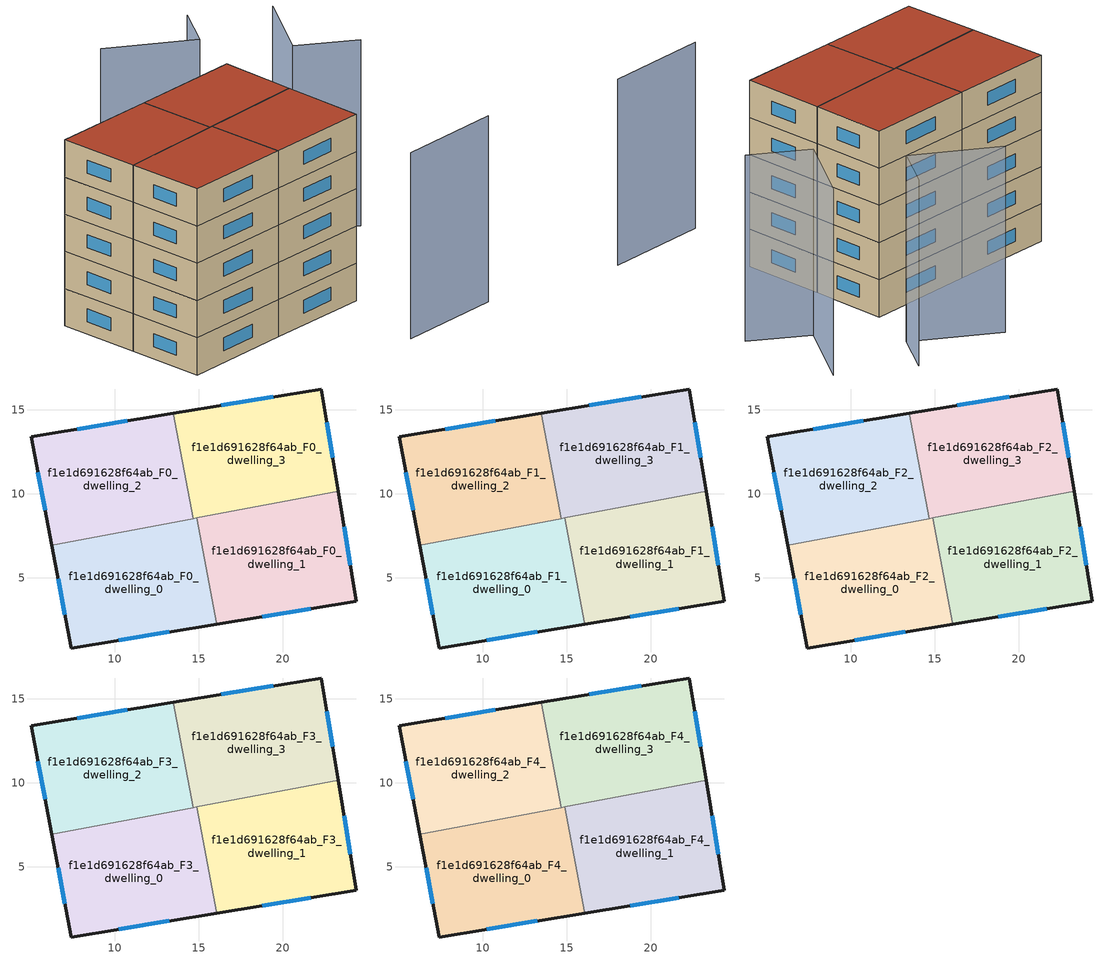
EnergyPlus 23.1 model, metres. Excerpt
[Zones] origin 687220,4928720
f1e1d691628f64ab_F0_dwelling_0
 floor ground (EU_floor_Construction): 14.86,8.56 16.06,2.25 7.4,0.82 6.25,6.93 z0
 wall outside (EU_wall_Construction): 6.25,6.93 7.4,0.82 16.06,2.25 z0:3
 wall to f1e1d691628f64ab_F0_dwelling_1 (EU_wall_Construction): 16.06,2.25 14.87,8.56 z0:3
 wall to f1e1d691628f64ab_F0_dwelling_2 (EU_wall_Construction): 14.66,8.52 6.25,6.93 z0:3
 wall to f1e1d691628f64ab_F0_dwelling_3 (EU_wall_Construction): 14.86,8.56 14.66,8.52 z0:3
 window (EU_Window_Construction): 10.22,1.29 13.25,1.78 / 6.62,4.94 7.03,2.81 z0.98:2.02
f1e1d691628f64ab_F0_dwelling_1
 floor ground (EU_floor_Construction): 23.29,10.16 24.36,3.61 16.06,2.25 14.86,8.56 z0
 wall outside (EU_wall_Construction): 16.06,2.25 24.36,3.61 23.29,10.16 z0:3
 wall to f1e1d691628f64ab_F0_dwelling_3 (EU_wall_Construction): 23.29,10.16 14.86,8.56 z0:3
 window (EU_Window_Construction): 24.01,5.74 23.64,8.03 / 18.76,2.69 21.66,3.17 z0.98:2.02
f1e1d691628f64ab_F0_dwelling_2
 floor ground (EU_floor_Construction): 13.47,14.78 14.66,8.52 6.25,6.93 5.02,13.39 z0
 wall outside (EU_wall_Construction): 13.47,14.78 5.02,13.39 6.25,6.93 z0:3
 wall to f1e1d691628f64ab_F0_dwelling_3 (EU_wall_Construction): 14.66,8.52 13.48,14.78 z0:3
 window (EU_Window_Construction): 5.42,11.29 5.85,9.03 / 10.73,14.33 7.77,13.84 z0.98:2.02
f1e1d691628f64ab_F0_dwelling_3
 floor ground (EU_floor_Construction): 22.29,16.23 23.29,10.16 14.66,8.52 13.47,14.78 z0
 wall outside (EU_wall_Construction): 23.29,10.16 22.29,16.23 13.47,14.78 z0:3
 window (EU_Window_Construction): 19.42,15.76 16.34,15.25 / 22.96,12.13 22.62,14.26 z0.98:2.02
f1e1d691628f64ab_F1_dwelling_0
 floor to f1e1d691628f64ab_F0_dwelling_0 (EU_floor_Construction): 14.86,8.56 16.06,2.25 7.4,0.82 6.25,6.93 z3
 wall outside (EU_wall_Construction): 6.25,6.93 7.4,0.82 16.06,2.25 z3:6
 wall to f1e1d691628f64ab_F1_dwelling_1 (EU_wall_Construction): 16.06,2.25 14.87,8.56 z3:6
 wall to f1e1d691628f64ab_F1_dwelling_2 (EU_wall_Construction): 14.66,8.52 6.25,6.93 z3:6
 wall to f1e1d691628f64ab_F1_dwelling_3 (EU_wall_Construction): 14.86,8.56 14.66,8.52 z3:6
 window (EU_Window_Construction): 10.22,1.29 13.25,1.78 / 6.62,4.94 7.03,2.81 z3.98:5.02
f1e1d691628f64ab_F1_dwelling_1
 floor to f1e1d691628f64ab_F0_dwelling_1 (EU_floor_Construction): 23.29,10.16 24.36,3.61 16.06,2.25 14.86,8.56 z3
 wall outside (EU_wall_Construction): 16.06,2.25 24.36,3.61 23.29,10.16 z3:6
 wall to f1e1d691628f64ab_F1_dwelling_3 (EU_wall_Construction): 23.29,10.16 14.86,8.56 z3:6
 window (EU_Window_Construction): 24.01,5.74 23.64,8.03 / 18.76,2.69 21.66,3.17 z3.98:5.02
f1e1d691628f64ab_F1_dwelling_2
 floor to f1e1d691628f64ab_F0_dwelling_2 (EU_floor_Construction): 13.47,14.78 14.66,8.52 6.25,6.93 5.02,13.39 z3
 wall outside (EU_wall_Construction): 13.47,14.78 5.02,13.39 6.25,6.93 z3:6
 wall to f1e1d691628f64ab_F1_dwelling_3 (EU_wall_Construction): 14.66,8.52 13.48,14.78 z3:6
 window (EU_Window_Construction): 5.42,11.29 5.85,9.03 / 10.73,14.33 7.77,13.84 z3.98:5.02
f1e1d691628f64ab_F1_dwelling_3
 floor to f1e1d691628f64ab_F0_dwelling_3 (EU_floor_Construction): 22.29,16.23 23.29,10.16 14.66,8.52 13.47,14.78 z3
 wall outside (EU_wall_Construction): 23.29,10.16 22.29,16.23 13.47,14.78 z3:6
 window (EU_Window_Construction): 19.42,15.76 16.34,15.25 / 22.96,12.13 22.62,14.26 z3.98:5.02
f1e1d691628f64ab_F2_dwelling_0
 floor to f1e1d691628f64ab_F1_dwelling_0 (EU_floor_Construction): 14.86,8.56 16.06,2.25 7.4,0.82 6.25,6.93 z6
 wall outside (EU_wall_Construction): 6.25,6.93 7.4,0.82 16.06,2.25 z6:9
 wall to f1e1d691628f64ab_F2_dwelling_1 (EU_wall_Construction): 16.06,2.25 14.87,8.56 z6:9
 wall to f1e1d691628f64ab_F2_dwelling_2 (EU_wall_Construction): 14.66,8.52 6.25,6.93 z6:9
 wall to f1e1d691628f64ab_F2_dwelling_3 (EU_wall_Construction): 14.86,8.56 14.66,8.52 z6:9
 window (EU_Window_Construction): 10.22,1.29 13.25,1.78 / 6.62,4.94 7.03,2.81 z6.98:8.02
f1e1d691628f64ab_F2_dwelling_1
 floor to f1e1d691628f64ab_F1_dwelling_1 (EU_floor_Construction): 23.29,10.16 24.36,3.61 16.06,2.25 14.86,8.56 z6
 wall outside (EU_wall_Construction): 16.06,2.25 24.36,3.61 23.29,10.16 z6:9
 wall to f1e1d691628f64ab_F2_dwelling_3 (EU_wall_Construction): 23.29,10.16 14.86,8.56 z6:9
 window (EU_Window_Construction): 24.01,5.74 23.64,8.03 / 18.76,2.69 21.66,3.17 z6.98:8.02
f1e1d691628f64ab_F2_dwelling_2
 floor to f1e1d691628f64ab_F1_dwelling_2 (EU_floor_Construction): 13.47,14.78 14.66,8.52 6.25,6.93 5.02,13.39 z6
 wall outside (EU_wall_Construction): 13.47,14.78 5.02,13.39 6.25,6.93 z6:9
 wall to f1e1d691628f64ab_F2_dwelling_3 (EU_wall_Construction): 14.66,8.52 13.48,14.78 z6:9
 window (EU_Window_Construction): 5.42,11.29 5.85,9.03 / 10.73,14.33 7.77,13.84 z6.98:8.02
f1e1d691628f64ab_F2_dwelling_3
 floor to f1e1d691628f64ab_F1_dwelling_3 (EU_floor_Construction): 22.29,16.23 23.29,10.16 14.66,8.52 13.47,14.78 z6
 wall outside (EU_wall_Construction): 23.29,10.16 22.29,16.23 13.47,14.78 z6:9
 window (EU_Window_Construction): 19.42,15.76 16.34,15.25 / 22.96,12.13 22.62,14.26 z6.98:8.02
f1e1d691628f64ab_F3_dwelling_0
 floor to f1e1d691628f64ab_F2_dwelling_0 (EU_floor_Construction): 14.86,8.56 16.06,2.25 7.4,0.82 6.25,6.93 z9
 wall outside (EU_wall_Construction): 6.25,6.93 7.4,0.82 16.06,2.25 z9:12
 wall to f1e1d691628f64ab_F3_dwelling_1 (EU_wall_Construction): 16.06,2.25 14.87,8.56 z9:12
 wall to f1e1d691628f64ab_F3_dwelling_2 (EU_wall_Construction): 14.66,8.52 6.25,6.93 z9:12
 wall to f1e1d691628f64ab_F3_dwelling_3 (EU_wall_Construction): 14.86,8.56 14.66,8.52 z9:12
 window (EU_Window_Construction): 10.22,1.29 13.25,1.78 / 6.62,4.94 7.03,2.81 z9.98:11.02
f1e1d691628f64ab_F3_dwelling_1
 floor to f1e1d691628f64ab_F2_dwelling_1 (EU_floor_Construction): 23.29,10.16 24.36,3.61 16.06,2.25 14.86,8.56 z9
 wall outside (EU_wall_Construction): 16.06,2.25 24.36,3.61 23.29,10.16 z9:12
 wall to f1e1d691628f64ab_F3_dwelling_3 (EU_wall_Construction): 23.29,10.16 14.86,8.56 z9:12
 window (EU_Window_Construction): 24.01,5.74 23.64,8.03 / 18.76,2.69 21.66,3.17 z9.98:11.02
f1e1d691628f64ab_F3_dwelling_2
 floor to f1e1d691628f64ab_F2_dwelling_2 (EU_floor_Construction): 13.47,14.78 14.66,8.52 6.25,6.93 5.02,13.39 z9
 wall outside (EU_wall_Construction): 13.47,14.78 5.02,13.39 6.25,6.93 z9:12
 wall to f1e1d691628f64ab_F3_dwelling_3 (EU_wall_Construction): 14.66,8.52 13.48,14.78 z9:12
 window (EU_Window_Construction): 5.42,11.29 5.85,9.03 / 10.73,14.33 7.77,13.84 z9.98:11.02
f1e1d691628f64ab_F3_dwelling_3
 floor to f1e1d691628f64ab_F2_dwelling_3 (EU_floor_Construction): 22.29,16.23 23.29,10.16 14.66,8.52 13.47,14.78 z9
 wall outside (EU_wall_Construction): 23.29,10.16 22.29,16.23 13.47,14.78 z9:12
 window (EU_Window_Construction): 19.42,15.76 16.34,15.25 / 22.96,12.13 22.62,14.26 z9.98:11.02
f1e1d691628f64ab_F4_dwelling_0
 floor to f1e1d691628f64ab_F3_dwelling_0 (EU_floor_Construction): 14.86,8.56 16.06,2.25 7.4,0.82 6.25,6.93 z12
 wall outside (EU_wall_Construction): 6.25,6.93 7.4,0.82 16.06,2.25 z12:15
 wall to f1e1d691628f64ab_F4_dwelling_1 (EU_wall_Construction): 16.06,2.25 14.87,8.56 z12:15
 wall to f1e1d691628f64ab_F4_dwelling_2 (EU_wall_Construction): 14.66,8.52 6.25,6.93 z12:15
 wall to f1e1d691628f64ab_F4_dwelling_3 (EU_wall_Construction): 14.86,8.56 14.66,8.52 z12:15
 window (EU_Window_Construction): 10.22,1.29 13.25,1.78 / 6.62,4.94 7.03,2.81 z12.98:14.02
 roof outside (EU_roof_Construction): 16.06,2.25 14.86,8.56 6.25,6.93 7.4,0.82 z15
f1e1d691628f64ab_F4_dwelling_1
 floor to f1e1d691628f64ab_F3_dwelling_1 (EU_floor_Construction): 23.29,10.16 24.36,3.61 16.06,2.25 14.86,8.56 z12
 wall outside (EU_wall_Construction): 16.06,2.25 24.36,3.61 23.29,10.16 z12:15
 wall to f1e1d691628f64ab_F4_dwelling_3 (EU_wall_Construction): 23.29,10.16 14.86,8.56 z12:15
 window (EU_Window_Construction): 24.01,5.74 23.64,8.03 / 18.76,2.69 21.66,3.17 z12.98:14.02
 roof outside (EU_roof_Construction): 24.36,3.61 23.29,10.16 14.86,8.56 16.06,2.25 z15
f1e1d691628f64ab_F4_dwelling_2
 floor to f1e1d691628f64ab_F3_dwelling_2 (EU_floor_Construction): 13.47,14.78 14.66,8.52 6.25,6.93 5.02,13.39 z12
 wall outside (EU_wall_Construction): 13.47,14.78 5.02,13.39 6.25,6.93 z12:15
 wall to f1e1d691628f64ab_F4_dwelling_3 (EU_wall_Construction): 14.66,8.52 13.48,14.78 z12:15
 window (EU_Window_Construction): 5.42,11.29 5.85,9.03 / 10.73,14.33 7.77,13.84 z12.98:14.02
 roof outside (EU_roof_Construction): 14.66,8.52 13.47,14.78 5.02,13.39 6.25,6.93 z15
f1e1d691628f64ab_F4_dwelling_3
 floor to f1e1d691628f64ab_F3_dwelling_3 (EU_floor_Construction): 22.29,16.23 23.29,10.16 14.66,8.52 13.47,14.78 z12
 wall outside (EU_wall_Construction): 23.29,10.16 22.29,16.23 13.47,14.78 z12:15
 window (EU_Window_Construction): 19.42,15.76 16.34,15.25 / 22.96,12.13 22.62,14.26 z12.98:14.02
 roof outside (EU_roof_Construction): 23.29,10.16 22.29,16.23 13.47,14.78 14.66,8.52 z15
shading: 23.45,-3.93 31.77,-2.53 / 32.53,13.44 28,15.65 / 28,15.65 31.05,21.91 / 25.2,24.57 23.33,20.73 / 23.33,20.73 16.71,23.96 z0:15
[Building]
EU S2 Campaign: North Axis=0; Terrain=City; Solar Distribution=FullExterior
[Site:Location]
Bologna: Latitude=44.5; Longitude=11.25; Time Zone=1; Elevation=37
[SizingPeriod:WeatherFileDays]
AnnualSizingPeriod: Begin Month=1; Begin Day of Month=1; End Month=12; End Day of Month=31; Day of Week for Start Day=Monday; Use Weather File Daylight Saving Period=No; Use Weather File Rain and Snow Indicators=No
[MATERIAL]
EU_InternalMass_Material: Roughness=MediumRough; Thickness=0.1; Conductivity=1; Density=1800; Specific Heat=900; Thermal Absorptance=0.9; Solar Absorptance=0.7; Visible Absorptance=0.7
[MATERIAL:NOMASS] Roughness=MediumRough; Thermal Absorptance=0.9; Solar Absorptance=0.7; Visible Absorptance=0.7
Name | Thermal Resistance
EU_wall_NoMass | 0.905828
EU_roof_NoMass | 0.37593
EU_floor_NoMass | 0.67114
[WINDOWMATERIAL:SIMPLEGLAZINGSYSTEM]
EU_Window_SimpleGlazing: UFactor=4.52486; Solar Heat Gain Coefficient=0.85; Visible Transmittance=0.85
[CONSTRUCTION]
EU_wall_Construction: EU_wall_NoMass
EU_roof_Construction: EU_roof_NoMass
EU_floor_Construction: EU_floor_NoMass
EU_Window_Construction: EU_Window_SimpleGlazing
EU_InternalMass_Construction: EU_InternalMass_Material
[ZONE] Type=1; Multiplier=1; Ceiling Height=autocalculate; Floor Area=autocalculate; Part of Total Floor Area=Yes
Name | Volume
f1e1d691628f64ab_F0_dwelling_0; f1e1d691628f64ab_F1_dwelling_0; f1e1d691628f64ab_F2_dwelling_0; f1e1d691628f64ab_F3_dwelling_0; f1e1d691628f64ab_F4_dwelling_0 | 166.377
f1e1d691628f64ab_F0_dwelling_1; f1e1d691628f64ab_F1_dwelling_1; f1e1d691628f64ab_F2_dwelling_1; f1e1d691628f64ab_F3_dwelling_1; f1e1d691628f64ab_F4_dwelling_1 | 166.37
f1e1d691628f64ab_F0_dwelling_2 | 166.355
f1e1d691628f64ab_F1_dwelling_2; f1e1d691628f64ab_F2_dwelling_2; f1e1d691628f64ab_F3_dwelling_2; f1e1d691628f64ab_F4_dwelling_2 | 166.356
f1e1d691628f64ab_F0_dwelling_3; f1e1d691628f64ab_F1_dwelling_3; f1e1d691628f64ab_F2_dwelling_3; f1e1d691628f64ab_F3_dwelling_3; f1e1d691628f64ab_F4_dwelling_3 | 166.357
[INTERNALMASS] Construction=EU_InternalMass_Construction
Name | Zone or ZoneList | Surface Area
f1e1d691628f64ab_F0_dwelling_0_EU_InternalMass | f1e1d691628f64ab_F0_dwelling_0 | 55.4589
f1e1d691628f64ab_F0_dwelling_1_EU_InternalMass | f1e1d691628f64ab_F0_dwelling_1 | 55.4568
f1e1d691628f64ab_F0_dwelling_2_EU_InternalMass | f1e1d691628f64ab_F0_dwelling_2 | 55.4517
f1e1d691628f64ab_F0_dwelling_3_EU_InternalMass | f1e1d691628f64ab_F0_dwelling_3 | 55.4522
f1e1d691628f64ab_F1_dwelling_0_EU_InternalMass | f1e1d691628f64ab_F1_dwelling_0 | 55.4589
f1e1d691628f64ab_F1_dwelling_1_EU_InternalMass | f1e1d691628f64ab_F1_dwelling_1 | 55.4568
f1e1d691628f64ab_F1_dwelling_2_EU_InternalMass | f1e1d691628f64ab_F1_dwelling_2 | 55.4517
f1e1d691628f64ab_F1_dwelling_3_EU_InternalMass | f1e1d691628f64ab_F1_dwelling_3 | 55.4522
f1e1d691628f64ab_F2_dwelling_0_EU_InternalMass | f1e1d691628f64ab_F2_dwelling_0 | 55.4589
f1e1d691628f64ab_F2_dwelling_1_EU_InternalMass | f1e1d691628f64ab_F2_dwelling_1 | 55.4568
f1e1d691628f64ab_F2_dwelling_2_EU_InternalMass | f1e1d691628f64ab_F2_dwelling_2 | 55.4517
f1e1d691628f64ab_F2_dwelling_3_EU_InternalMass | f1e1d691628f64ab_F2_dwelling_3 | 55.4522
f1e1d691628f64ab_F3_dwelling_0_EU_InternalMass | f1e1d691628f64ab_F3_dwelling_0 | 55.4589
f1e1d691628f64ab_F3_dwelling_1_EU_InternalMass | f1e1d691628f64ab_F3_dwelling_1 | 55.4568
f1e1d691628f64ab_F3_dwelling_2_EU_InternalMass | f1e1d691628f64ab_F3_dwelling_2 | 55.4517
f1e1d691628f64ab_F3_dwelling_3_EU_InternalMass | f1e1d691628f64ab_F3_dwelling_3 | 55.4522
f1e1d691628f64ab_F4_dwelling_0_EU_InternalMass | f1e1d691628f64ab_F4_dwelling_0 | 55.4589
f1e1d691628f64ab_F4_dwelling_1_EU_InternalMass | f1e1d691628f64ab_F4_dwelling_1 | 55.4568
f1e1d691628f64ab_F4_dwelling_2_EU_InternalMass | f1e1d691628f64ab_F4_dwelling_2 | 55.4517
f1e1d691628f64ab_F4_dwelling_3_EU_InternalMass | f1e1d691628f64ab_F4_dwelling_3 | 55.4522
[OTHEREQUIPMENT] Fuel Type=Electricity; Design Level Calculation Method=Watts/Area; Power per Zone Floor Area=1; Fraction Latent=0; Fraction Radiant=0; Fraction Lost=0; Carbon Dioxide Generation Rate=0; EndUse Subcategory=EU_Step8_InternalGains
Name | Zone or ZoneList or Space or SpaceList | Schedule
EU_Step8_InternalGain_f1e1d691628f64ab_F0_dwelling_0_f000 | f1e1d691628f64ab_F0_dwelling_0 | EU_Step8_GainSchedule_f1e1d691628f64ab_F0_dwelling_0_f000
EU_Step8_InternalGain_f1e1d691628f64ab_F0_dwelling_1_f000 | f1e1d691628f64ab_F0_dwelling_1 | EU_Step8_GainSchedule_f1e1d691628f64ab_F0_dwelling_1_f000
EU_Step8_InternalGain_f1e1d691628f64ab_F0_dwelling_2_f000 | f1e1d691628f64ab_F0_dwelling_2 | EU_Step8_GainSchedule_f1e1d691628f64ab_F0_dwelling_2_f000
EU_Step8_InternalGain_f1e1d691628f64ab_F0_dwelling_3_f000 | f1e1d691628f64ab_F0_dwelling_3 | EU_Step8_GainSchedule_f1e1d691628f64ab_F0_dwelling_3_f000
EU_Step8_InternalGain_f1e1d691628f64ab_F1_dwelling_0_f000 | f1e1d691628f64ab_F1_dwelling_0 | EU_Step8_GainSchedule_f1e1d691628f64ab_F1_dwelling_0_f000
EU_Step8_InternalGain_f1e1d691628f64ab_F1_dwelling_1_f000 | f1e1d691628f64ab_F1_dwelling_1 | EU_Step8_GainSchedule_f1e1d691628f64ab_F1_dwelling_1_f000
EU_Step8_InternalGain_f1e1d691628f64ab_F1_dwelling_2_f000 | f1e1d691628f64ab_F1_dwelling_2 | EU_Step8_GainSchedule_f1e1d691628f64ab_F1_dwelling_2_f000
EU_Step8_InternalGain_f1e1d691628f64ab_F1_dwelling_3_f000 | f1e1d691628f64ab_F1_dwelling_3 | EU_Step8_GainSchedule_f1e1d691628f64ab_F1_dwelling_3_f000
EU_Step8_InternalGain_f1e1d691628f64ab_F2_dwelling_0_f000 | f1e1d691628f64ab_F2_dwelling_0 | EU_Step8_GainSchedule_f1e1d691628f64ab_F2_dwelling_0_f000
EU_Step8_InternalGain_f1e1d691628f64ab_F2_dwelling_1_f000 | f1e1d691628f64ab_F2_dwelling_1 | EU_Step8_GainSchedule_f1e1d691628f64ab_F2_dwelling_1_f000
EU_Step8_InternalGain_f1e1d691628f64ab_F2_dwelling_2_f000 | f1e1d691628f64ab_F2_dwelling_2 | EU_Step8_GainSchedule_f1e1d691628f64ab_F2_dwelling_2_f000
EU_Step8_InternalGain_f1e1d691628f64ab_F2_dwelling_3_f000 | f1e1d691628f64ab_F2_dwelling_3 | EU_Step8_GainSchedule_f1e1d691628f64ab_F2_dwelling_3_f000
EU_Step8_InternalGain_f1e1d691628f64ab_F3_dwelling_0_f000 | f1e1d691628f64ab_F3_dwelling_0 | EU_Step8_GainSchedule_f1e1d691628f64ab_F3_dwelling_0_f000
EU_Step8_InternalGain_f1e1d691628f64ab_F3_dwelling_1_f000 | f1e1d691628f64ab_F3_dwelling_1 | EU_Step8_GainSchedule_f1e1d691628f64ab_F3_dwelling_1_f000
EU_Step8_InternalGain_f1e1d691628f64ab_F3_dwelling_2_f000 | f1e1d691628f64ab_F3_dwelling_2 | EU_Step8_GainSchedule_f1e1d691628f64ab_F3_dwelling_2_f000
EU_Step8_InternalGain_f1e1d691628f64ab_F3_dwelling_3_f000 | f1e1d691628f64ab_F3_dwelling_3 | EU_Step8_GainSchedule_f1e1d691628f64ab_F3_dwelling_3_f000
EU_Step8_InternalGain_f1e1d691628f64ab_F4_dwelling_0_f000 | f1e1d691628f64ab_F4_dwelling_0 | EU_Step8_GainSchedule_f1e1d691628f64ab_F4_dwelling_0_f000
EU_Step8_InternalGain_f1e1d691628f64ab_F4_dwelling_1_f000 | f1e1d691628f64ab_F4_dwelling_1 | EU_Step8_GainSchedule_f1e1d691628f64ab_F4_dwelling_1_f000
EU_Step8_InternalGain_f1e1d691628f64ab_F4_dwelling_2_f000 | f1e1d691628f64ab_F4_dwelling_2 | EU_Step8_GainSchedule_f1e1d691628f64ab_F4_dwelling_2_f000
EU_Step8_InternalGain_f1e1d691628f64ab_F4_dwelling_3_f000 | f1e1d691628f64ab_F4_dwelling_3 | EU_Step8_GainSchedule_f1e1d691628f64ab_F4_dwelling_3_f000
[ZONEVENTILATION:DESIGNFLOWRATE] Schedule=EU_AlwaysOn; Design Flow Rate Calculation Method=AirChanges/Hour; Air Changes per Hour=0.73129; Ventilation Type=Natural; Fan Pressure Rise=0; Fan Total Efficiency=1; Constant Term Coefficient=1; Temperature Term Coefficient=0; Velocity Term Coefficient=0; Velocity Squared Term Coefficient=0; Minimum Indoor Temperature=-100; Maximum Indoor Temperature=100; Delta Temperature=-100; Minimum Outdoor Temperature=-100; Maximum Outdoor Temperature=100; Maximum Wind Speed=40
Name | Zone or ZoneList or Space or SpaceList
EU_ConstantAir_f1e1d691628f64ab_F0_dwelling_0 | f1e1d691628f64ab_F0_dwelling_0
EU_ConstantAir_f1e1d691628f64ab_F0_dwelling_1 | f1e1d691628f64ab_F0_dwelling_1
EU_ConstantAir_f1e1d691628f64ab_F0_dwelling_2 | f1e1d691628f64ab_F0_dwelling_2
EU_ConstantAir_f1e1d691628f64ab_F0_dwelling_3 | f1e1d691628f64ab_F0_dwelling_3
EU_ConstantAir_f1e1d691628f64ab_F1_dwelling_0 | f1e1d691628f64ab_F1_dwelling_0
EU_ConstantAir_f1e1d691628f64ab_F1_dwelling_1 | f1e1d691628f64ab_F1_dwelling_1
EU_ConstantAir_f1e1d691628f64ab_F1_dwelling_2 | f1e1d691628f64ab_F1_dwelling_2
EU_ConstantAir_f1e1d691628f64ab_F1_dwelling_3 | f1e1d691628f64ab_F1_dwelling_3
EU_ConstantAir_f1e1d691628f64ab_F2_dwelling_0 | f1e1d691628f64ab_F2_dwelling_0
EU_ConstantAir_f1e1d691628f64ab_F2_dwelling_1 | f1e1d691628f64ab_F2_dwelling_1
EU_ConstantAir_f1e1d691628f64ab_F2_dwelling_2 | f1e1d691628f64ab_F2_dwelling_2
EU_ConstantAir_f1e1d691628f64ab_F2_dwelling_3 | f1e1d691628f64ab_F2_dwelling_3
EU_ConstantAir_f1e1d691628f64ab_F3_dwelling_0 | f1e1d691628f64ab_F3_dwelling_0
EU_ConstantAir_f1e1d691628f64ab_F3_dwelling_1 | f1e1d691628f64ab_F3_dwelling_1
EU_ConstantAir_f1e1d691628f64ab_F3_dwelling_2 | f1e1d691628f64ab_F3_dwelling_2
EU_ConstantAir_f1e1d691628f64ab_F3_dwelling_3 | f1e1d691628f64ab_F3_dwelling_3
EU_ConstantAir_f1e1d691628f64ab_F4_dwelling_0 | f1e1d691628f64ab_F4_dwelling_0
EU_ConstantAir_f1e1d691628f64ab_F4_dwelling_1 | f1e1d691628f64ab_F4_dwelling_1
EU_ConstantAir_f1e1d691628f64ab_F4_dwelling_2 | f1e1d691628f64ab_F4_dwelling_2
EU_ConstantAir_f1e1d691628f64ab_F4_dwelling_3 | f1e1d691628f64ab_F4_dwelling_3
[HVACTEMPLATE:THERMOSTAT] Constant Heating Setpoint=20; Constant Cooling Setpoint=50
EU_HeatOnly_f1e1d691628f64ab_F0_dwelling_0; EU_HeatOnly_f1e1d691628f64ab_F0_dwelling_1; EU_HeatOnly_f1e1d691628f64ab_F0_dwelling_2; EU_HeatOnly_f1e1d691628f64ab_F0_dwelling_3; EU_HeatOnly_f1e1d691628f64ab_F1_dwelling_0; EU_HeatOnly_f1e1d691628f64ab_F1_dwelling_1; EU_HeatOnly_f1e1d691628f64ab_F1_dwelling_2; EU_HeatOnly_f1e1d691628f64ab_F1_dwelling_3; EU_HeatOnly_f1e1d691628f64ab_F2_dwelling_0; EU_HeatOnly_f1e1d691628f64ab_F2_dwelling_1; EU_HeatOnly_f1e1d691628f64ab_F2_dwelling_2; EU_HeatOnly_f1e1d691628f64ab_F2_dwelling_3; EU_HeatOnly_f1e1d691628f64ab_F3_dwelling_0; EU_HeatOnly_f1e1d691628f64ab_F3_dwelling_1; EU_HeatOnly_f1e1d691628f64ab_F3_dwelling_2; EU_HeatOnly_f1e1d691628f64ab_F3_dwelling_3; EU_HeatOnly_f1e1d691628f64ab_F4_dwelling_0; EU_HeatOnly_f1e1d691628f64ab_F4_dwelling_1; EU_HeatOnly_f1e1d691628f64ab_F4_dwelling_2; EU_HeatOnly_f1e1d691628f64ab_F4_dwelling_3
[HVACTEMPLATE:ZONE:IDEALLOADSAIRSYSTEM] System Availability Schedule=EU_AlwaysOn; Maximum Heating Supply Air Temperature=50; Minimum Cooling Supply Air Temperature=13; Maximum Heating Supply Air Humidity Ratio=0.0156; Minimum Cooling Supply Air Humidity Ratio=0.0077; Heating Limit=NoLimit; Cooling Limit=NoLimit; Heating Availability Schedule=EU_AlwaysOn; Cooling Availability Schedule=EU_CoolingOff; Dehumidification Control Type=ConstantSensibleHeatRatio; Cooling Sensible Heat Ratio=0.7; Dehumidification Setpoint=60; Humidification Control Type=None; Humidification Setpoint=30; Outdoor Air Method=None; Outdoor Air Flow Rate per Person=0.00944; Outdoor Air Flow Rate per Zone Floor Area=0; Outdoor Air Flow Rate per Zone=0; Demand Controlled Ventilation Type=None; Outdoor Air Economizer Type=NoEconomizer; Heat Recovery Type=None; Sensible Heat Recovery Effectiveness=0.7; Latent Heat Recovery Effectiveness=0.65
Name | Template Thermostat
f1e1d691628f64ab_F0_dwelling_0 | EU_HeatOnly_f1e1d691628f64ab_F0_dwelling_0
f1e1d691628f64ab_F0_dwelling_1 | EU_HeatOnly_f1e1d691628f64ab_F0_dwelling_1
f1e1d691628f64ab_F0_dwelling_2 | EU_HeatOnly_f1e1d691628f64ab_F0_dwelling_2
f1e1d691628f64ab_F0_dwelling_3 | EU_HeatOnly_f1e1d691628f64ab_F0_dwelling_3
f1e1d691628f64ab_F1_dwelling_0 | EU_HeatOnly_f1e1d691628f64ab_F1_dwelling_0
f1e1d691628f64ab_F1_dwelling_1 | EU_HeatOnly_f1e1d691628f64ab_F1_dwelling_1
f1e1d691628f64ab_F1_dwelling_2 | EU_HeatOnly_f1e1d691628f64ab_F1_dwelling_2
f1e1d691628f64ab_F1_dwelling_3 | EU_HeatOnly_f1e1d691628f64ab_F1_dwelling_3
f1e1d691628f64ab_F2_dwelling_0 | EU_HeatOnly_f1e1d691628f64ab_F2_dwelling_0
f1e1d691628f64ab_F2_dwelling_1 | EU_HeatOnly_f1e1d691628f64ab_F2_dwelling_1
f1e1d691628f64ab_F2_dwelling_2 | EU_HeatOnly_f1e1d691628f64ab_F2_dwelling_2
f1e1d691628f64ab_F2_dwelling_3 | EU_HeatOnly_f1e1d691628f64ab_F2_dwelling_3
f1e1d691628f64ab_F3_dwelling_0 | EU_HeatOnly_f1e1d691628f64ab_F3_dwelling_0
f1e1d691628f64ab_F3_dwelling_1 | EU_HeatOnly_f1e1d691628f64ab_F3_dwelling_1
f1e1d691628f64ab_F3_dwelling_2 | EU_HeatOnly_f1e1d691628f64ab_F3_dwelling_2
f1e1d691628f64ab_F3_dwelling_3 | EU_HeatOnly_f1e1d691628f64ab_F3_dwelling_3
f1e1d691628f64ab_F4_dwelling_0 | EU_HeatOnly_f1e1d691628f64ab_F4_dwelling_0
f1e1d691628f64ab_F4_dwelling_1 | EU_HeatOnly_f1e1d691628f64ab_F4_dwelling_1
f1e1d691628f64ab_F4_dwelling_2 | EU_HeatOnly_f1e1d691628f64ab_F4_dwelling_2
f1e1d691628f64ab_F4_dwelling_3 | EU_HeatOnly_f1e1d691628f64ab_F4_dwelling_3
[SIZING:ZONE] Zone Cooling Design Supply Air Temperature Input Method=SupplyAirTemperature; Zone Cooling Design Supply Air Temperature=13; Zone Heating Design Supply Air Temperature Input Method=SupplyAirTemperature; Zone Heating Design Supply Air Temperature=50; Zone Cooling Design Supply Air Humidity Ratio=0.008; Zone Heating Design Supply Air Humidity Ratio=0.008; Cooling Design Air Flow Method=DesignDay; Cooling Design Air Flow Rate=0; Cooling Minimum Air Flow per Zone Floor Area=0.000762; Cooling Minimum Air Flow=0; Cooling Minimum Air Flow Fraction=0.2; Heating Design Air Flow Method=DesignDay; Heating Design Air Flow Rate=0; Heating Maximum Air Flow per Zone Floor Area=0.002032; Heating Maximum Air Flow=0.141576; Heating Maximum Air Flow Fraction=0.3; Account for Dedicated Outdoor Air System=No; Dedicated Outdoor Air System Control Strategy=NeutralSupplyAir; Dedicated Outdoor Air Low Setpoint Temperature for Design=autosize; Dedicated Outdoor Air High Setpoint Temperature for Design=autosize; Zone Load Sizing Method=Sensible Load Only No Latent Load; Zone Latent Cooling Design Supply Air Humidity Ratio Input Method=HumidityRatioDifference; Zone Cooling Design Supply Air Humidity Ratio Difference=0.005; Zone Latent Heating Design Supply Air Humidity Ratio Input Method=HumidityRatioDifference; Zone Humidification Design Supply Air Humidity Ratio Difference=0.005
f1e1d691628f64ab_F0_dwelling_0; f1e1d691628f64ab_F0_dwelling_1; f1e1d691628f64ab_F0_dwelling_2; f1e1d691628f64ab_F0_dwelling_3; f1e1d691628f64ab_F1_dwelling_0; f1e1d691628f64ab_F1_dwelling_1; f1e1d691628f64ab_F1_dwelling_2; f1e1d691628f64ab_F1_dwelling_3; f1e1d691628f64ab_F2_dwelling_0; f1e1d691628f64ab_F2_dwelling_1; f1e1d691628f64ab_F2_dwelling_2; f1e1d691628f64ab_F2_dwelling_3; f1e1d691628f64ab_F3_dwelling_0; f1e1d691628f64ab_F3_dwelling_1; f1e1d691628f64ab_F3_dwelling_2; f1e1d691628f64ab_F3_dwelling_3; f1e1d691628f64ab_F4_dwelling_0; f1e1d691628f64ab_F4_dwelling_1; f1e1d691628f64ab_F4_dwelling_2; f1e1d691628f64ab_F4_dwelling_3
[SCHEDULE:CONSTANT]
Name | Hourly Value
EU_AlwaysOn | 1
EU_CoolingOff | 0
[SCHEDULE:FILE] Column Number=1; Rows to Skip at Top=0; Number of Hours of Data=8760; Column Separator=Comma; Interpolate to Timestep=No; Minutes per Item=60; Adjust Schedule for Daylight Savings=Yes
Name | File
EU_Step8_GainSchedule_f1e1d691628f64ab_F0_dwelling_0_f000 | ../../schedules/f1e1d691628f64ab/f1e1d691628f64ab_F0_dwelling_0_f000_gain.csv
EU_Step8_GainSchedule_f1e1d691628f64ab_F0_dwelling_1_f000 | ../../schedules/f1e1d691628f64ab/f1e1d691628f64ab_F0_dwelling_1_f000_gain.csv
EU_Step8_GainSchedule_f1e1d691628f64ab_F0_dwelling_2_f000 | ../../schedules/f1e1d691628f64ab/f1e1d691628f64ab_F0_dwelling_2_f000_gain.csv
EU_Step8_GainSchedule_f1e1d691628f64ab_F0_dwelling_3_f000 | ../../schedules/f1e1d691628f64ab/f1e1d691628f64ab_F0_dwelling_3_f000_gain.csv
EU_Step8_GainSchedule_f1e1d691628f64ab_F1_dwelling_0_f000 | ../../schedules/f1e1d691628f64ab/f1e1d691628f64ab_F1_dwelling_0_f000_gain.csv
EU_Step8_GainSchedule_f1e1d691628f64ab_F1_dwelling_1_f000 | ../../schedules/f1e1d691628f64ab/f1e1d691628f64ab_F1_dwelling_1_f000_gain.csv
EU_Step8_GainSchedule_f1e1d691628f64ab_F1_dwelling_2_f000 | ../../schedules/f1e1d691628f64ab/f1e1d691628f64ab_F1_dwelling_2_f000_gain.csv
EU_Step8_GainSchedule_f1e1d691628f64ab_F1_dwelling_3_f000 | ../../schedules/f1e1d691628f64ab/f1e1d691628f64ab_F1_dwelling_3_f000_gain.csv
EU_Step8_GainSchedule_f1e1d691628f64ab_F2_dwelling_0_f000 | ../../schedules/f1e1d691628f64ab/f1e1d691628f64ab_F2_dwelling_0_f000_gain.csv
EU_Step8_GainSchedule_f1e1d691628f64ab_F2_dwelling_1_f000 | ../../schedules/f1e1d691628f64ab/f1e1d691628f64ab_F2_dwelling_1_f000_gain.csv
EU_Step8_GainSchedule_f1e1d691628f64ab_F2_dwelling_2_f000 | ../../schedules/f1e1d691628f64ab/f1e1d691628f64ab_F2_dwelling_2_f000_gain.csv
EU_Step8_GainSchedule_f1e1d691628f64ab_F2_dwelling_3_f000 | ../../schedules/f1e1d691628f64ab/f1e1d691628f64ab_F2_dwelling_3_f000_gain.csv
EU_Step8_GainSchedule_f1e1d691628f64ab_F3_dwelling_0_f000 | ../../schedules/f1e1d691628f64ab/f1e1d691628f64ab_F3_dwelling_0_f000_gain.csv
EU_Step8_GainSchedule_f1e1d691628f64ab_F3_dwelling_1_f000 | ../../schedules/f1e1d691628f64ab/f1e1d691628f64ab_F3_dwelling_1_f000_gain.csv
EU_Step8_GainSchedule_f1e1d691628f64ab_F3_dwelling_2_f000 | ../../schedules/f1e1d691628f64ab/f1e1d691628f64ab_F3_dwelling_2_f000_gain.csv
EU_Step8_GainSchedule_f1e1d691628f64ab_F3_dwelling_3_f000 | ../../schedules/f1e1d691628f64ab/f1e1d691628f64ab_F3_dwelling_3_f000_gain.csv
EU_Step8_GainSchedule_f1e1d691628f64ab_F4_dwelling_0_f000 | ../../schedules/f1e1d691628f64ab/f1e1d691628f64ab_F4_dwelling_0_f000_gain.csv
EU_Step8_GainSchedule_f1e1d691628f64ab_F4_dwelling_1_f000 | ../../schedules/f1e1d691628f64ab/f1e1d691628f64ab_F4_dwelling_1_f000_gain.csv
EU_Step8_GainSchedule_f1e1d691628f64ab_F4_dwelling_2_f000 | ../../schedules/f1e1d691628f64ab/f1e1d691628f64ab_F4_dwelling_2_f000_gain.csv
EU_Step8_GainSchedule_f1e1d691628f64ab_F4_dwelling_3_f000 | ../../schedules/f1e1d691628f64ab/f1e1d691628f64ab_F4_dwelling_3_f000_gain.csv
